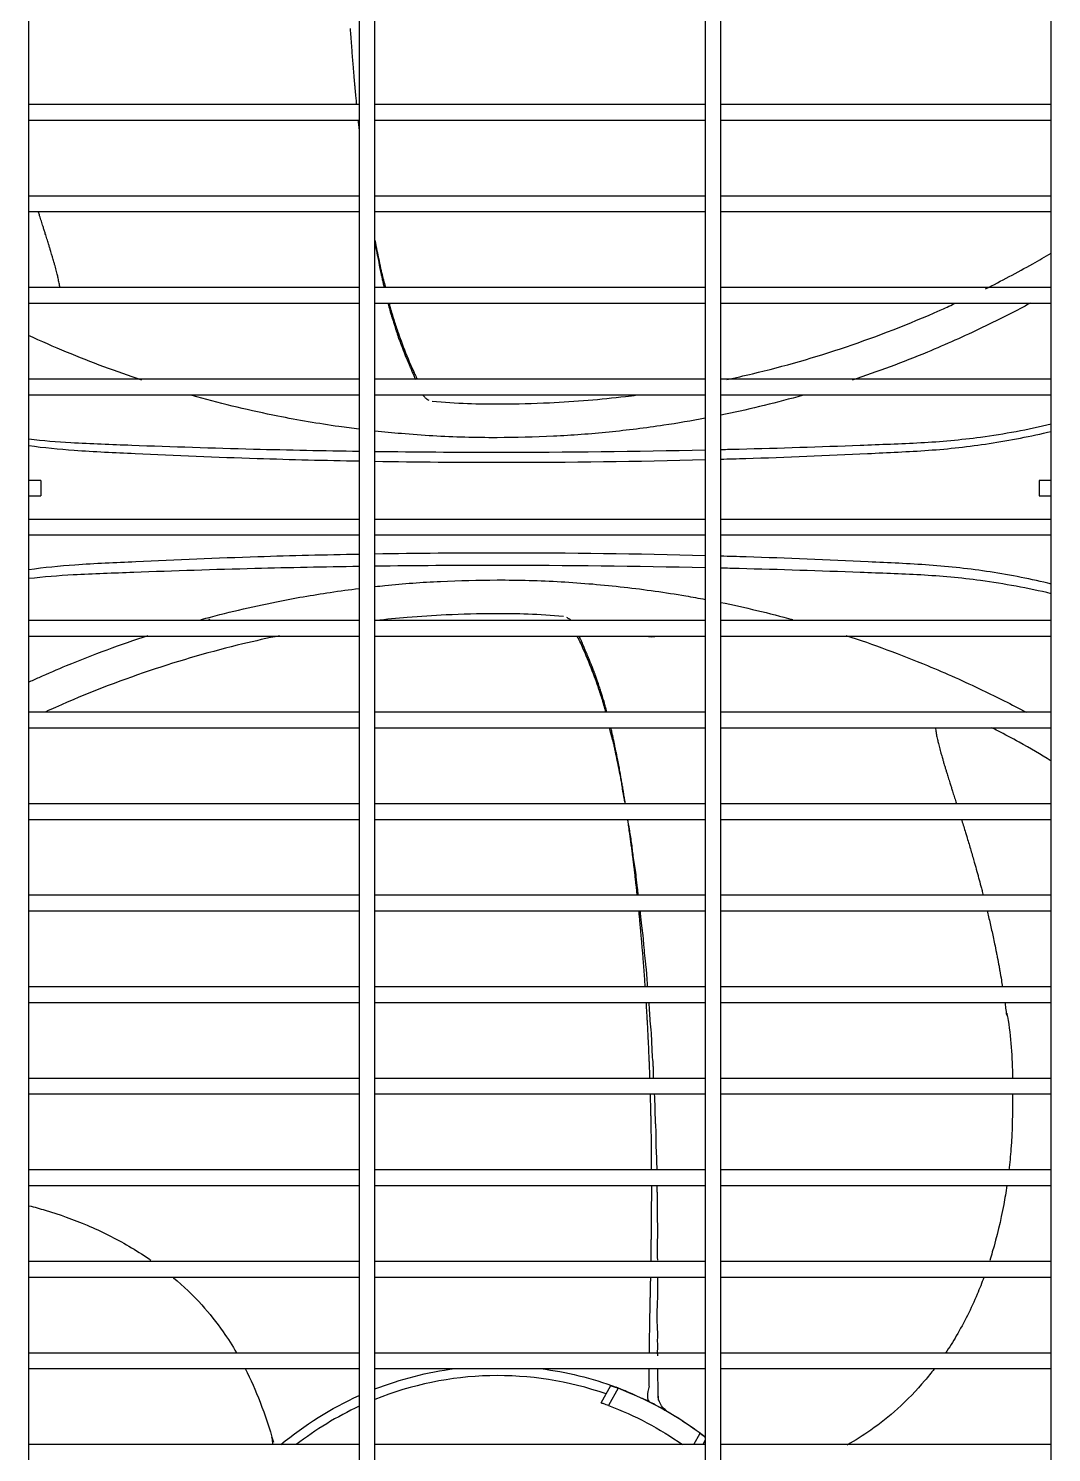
# Model space of a CAD drawing. Extents: x 58467 to 79089, y -33726 to -17391.
# Drawn here: x 78310.6 to 78336.87, y -19177.94 to -19141.39 of the extents above; entities that cross this region are included whole.
import ezdxf

# ---------------------------------------------------------------- set-up
doc = ezdxf.new("R2010")
doc.units = 0
doc.header["$LTSCALE"] = 100

# ---------------------------------------------------------------- blocks, each defined once
blk = doc.blocks.new('ZSGT')
at = {"color": 3}
for p, q in [((40273.512, -24624.08, -3.539), (40273.512, -24505.717, -3.539)), ((40281.991, -24505.717, -3.539), (40281.991, -24624.08, -3.539)), ((40282.391, -24624.08, -3.539), (40282.391, -24505.717, -3.539)), ((40290.87, -24505.717, -3.539), (40290.87, -24624.08, -3.539)), ((40291.27, -24624.08, -3.539), (40291.27, -24505.717, -3.539)), ((40299.748, -24505.717, -3.539), (40299.748, -24624.08, -3.539)), ((40281.992, -24554.482, -3.539), (40273.513, -24554.482, -3.539)), ((40290.869, -24554.482, -3.539), (40282.392, -24554.482, -3.539)), ((40299.748, -24554.482, -3.539), (40291.269, -24554.482, -3.539)), ((40273.513, -24554.882, -3.539), (40281.992, -24554.882, -3.539)), ((40282.392, -24554.882, -3.539), (40290.869, -24554.882, -3.539)), ((40291.269, -24554.882, -3.539), (40299.748, -24554.882, -3.539)), ((40281.992, -24556.832, -3.539), (40273.513, -24556.832, -3.539)), ((40290.869, -24556.832, -3.539), (40282.392, -24556.832, -3.539)), ((40299.748, -24556.832, -3.539), (40291.269, -24556.832, -3.539)), ((40273.513, -24557.232, -3.539), (40281.992, -24557.232, -3.539)), ((40282.392, -24557.232, -3.539), (40290.869, -24557.232, -3.539)), ((40291.269, -24557.232, -3.539), (40299.748, -24557.232, -3.539)), ((40281.992, -24559.182, -3.539), (40273.513, -24559.182, -3.539)), ((40290.869, -24559.182, -3.539), (40282.392, -24559.182, -3.539)), ((40299.748, -24559.182, -3.539), (40291.269, -24559.182, -3.539)), ((40273.513, -24559.582, -3.539), (40281.992, -24559.582, -3.539)), ((40282.392, -24559.582, -3.539), (40290.869, -24559.582, -3.539)), ((40291.269, -24559.582, -3.539), (40299.748, -24559.582, -3.539)), ((40281.992, -24561.531, -3.539), (40273.513, -24561.531, -3.539)), ((40290.869, -24561.531, -3.539), (40282.392, -24561.531, -3.539)), ((40299.748, -24561.531, -3.539), (40291.269, -24561.531, -3.539)), ((40273.513, -24561.931, -3.539), (40281.992, -24561.931, -3.539)), ((40282.392, -24561.931, -3.539), (40290.869, -24561.931, -3.539)), ((40291.269, -24561.931, -3.539), (40299.748, -24561.931, -3.539)), ((40273.812, -24564.131, -3.539), (40273.512, -24564.131, -3.539)), ((40299.748, -24564.131, -3.539), (40299.448, -24564.131, -3.539)), ((40299.448, -24564.131, -3.539), (40299.448, -24564.531, -3.539)), ((40273.512, -24564.531, -3.539), (40273.812, -24564.531, -3.539)), ((40299.448, -24564.531, -3.539), (40299.748, -24564.531, -3.539)), ((40281.991, -24565.131, -3.539), (40273.513, -24565.131, -3.539)), ((40290.87, -24565.131, -3.539), (40282.391, -24565.131, -3.539)), ((40299.748, -24565.131, -3.539), (40291.27, -24565.131, -3.539)), ((40273.513, -24565.531, -3.539), (40281.991, -24565.531, -3.539)), ((40282.391, -24565.531, -3.539), (40290.87, -24565.531, -3.539)), ((40291.27, -24565.531, -3.539), (40299.748, -24565.531, -3.539)), ((40281.992, -24567.73, -3.539), (40273.513, -24567.73, -3.539)), ((40278.133, -24567.681, -3.539), (40278.174, -24567.73, -3.539)), ((40290.869, -24567.73, -3.539), (40282.392, -24567.73, -3.539)), ((40299.748, -24567.73, -3.539), (40291.269, -24567.73, -3.539)), ((40273.513, -24568.13, -3.539), (40281.992, -24568.13, -3.539)), ((40282.392, -24568.13, -3.539), (40290.869, -24568.13, -3.539)), ((40291.269, -24568.13, -3.539), (40299.748, -24568.13, -3.539)), ((40281.992, -24570.08, -3.539), (40273.513, -24570.08, -3.539)), ((40290.869, -24570.08, -3.539), (40282.392, -24570.08, -3.539)), ((40299.748, -24570.08, -3.539), (40291.269, -24570.08, -3.539)), ((40273.513, -24570.48, -3.539), (40281.992, -24570.48, -3.539)), ((40282.392, -24570.48, -3.539), (40290.869, -24570.48, -3.539)), ((40291.269, -24570.48, -3.539), (40299.748, -24570.48, -3.539)), ((40281.992, -24572.43, -3.539), (40273.513, -24572.43, -3.539)), ((40290.869, -24572.43, -3.539), (40282.392, -24572.43, -3.539)), ((40299.748, -24572.43, -3.539), (40291.269, -24572.43, -3.539)), ((40273.513, -24572.83, -3.539), (40281.992, -24572.83, -3.539)), ((40282.392, -24572.83, -3.539), (40290.869, -24572.83, -3.539)), ((40291.269, -24572.83, -3.539), (40299.748, -24572.83, -3.539)), ((40281.992, -24574.779, -3.539), (40273.513, -24574.779, -3.539)), ((40290.869, -24574.779, -3.539), (40282.392, -24574.779, -3.539)), ((40299.748, -24574.779, -3.539), (40291.269, -24574.779, -3.539)), ((40273.513, -24575.179, -3.539), (40281.992, -24575.179, -3.539)), ((40282.392, -24575.179, -3.539), (40290.869, -24575.179, -3.539)), ((40291.269, -24575.179, -3.539), (40299.748, -24575.179, -3.539)), ((40281.992, -24577.129, -3.539), (40273.513, -24577.129, -3.539)), ((40290.869, -24577.129, -3.539), (40282.392, -24577.129, -3.539)), ((40299.748, -24577.129, -3.539), (40291.269, -24577.129, -3.539)), ((40273.513, -24577.529, -3.539), (40281.992, -24577.529, -3.539)), ((40282.392, -24577.529, -3.539), (40290.869, -24577.529, -3.539)), ((40291.269, -24577.529, -3.539), (40299.748, -24577.529, -3.539)), ((40281.992, -24579.479, -3.539), (40273.513, -24579.479, -3.539)), ((40290.869, -24579.479, -3.539), (40282.392, -24579.479, -3.539)), ((40289.549, -24579.474, -3.539), (40290.87, -24579.474, -3.539)), ((40299.748, -24579.479, -3.539), (40291.269, -24579.479, -3.539)), ((40291.27, -24579.474, -3.539), (40298.747, -24579.474, -3.539)), ((40273.513, -24579.878, -3.539), (40281.992, -24579.878, -3.539)), ((40282.392, -24579.878, -3.539), (40290.869, -24579.878, -3.539)), ((40291.269, -24579.878, -3.539), (40299.748, -24579.878, -3.539)), ((40281.992, -24581.828, -3.539), (40273.513, -24581.828, -3.539)), ((40290.869, -24581.828, -3.539), (40282.392, -24581.828, -3.539)), ((40299.748, -24581.828, -3.539), (40291.269, -24581.828, -3.539)), ((40273.513, -24582.228, -3.539), (40281.992, -24582.228, -3.539)), ((40282.392, -24582.228, -3.539), (40290.869, -24582.228, -3.539)), ((40291.269, -24582.228, -3.539), (40299.748, -24582.228, -3.539)), ((40281.992, -24584.178, -3.539), (40273.513, -24584.178, -3.539)), ((40290.869, -24584.178, -3.539), (40282.392, -24584.178, -3.539)), ((40299.748, -24584.178, -3.539), (40291.269, -24584.178, -3.539)), ((40273.513, -24584.578, -3.539), (40281.992, -24584.578, -3.539)), ((40282.392, -24584.578, -3.539), (40290.869, -24584.578, -3.539)), ((40291.269, -24584.578, -3.539), (40299.748, -24584.578, -3.539)), ((40281.992, -24586.527, -3.539), (40273.513, -24586.527, -3.539)), ((40290.869, -24586.527, -3.539), (40282.392, -24586.527, -3.539)), ((40299.748, -24586.527, -3.539), (40291.269, -24586.527, -3.539)), ((40273.513, -24586.927, -3.539), (40281.992, -24586.927, -3.539)), ((40282.392, -24586.927, -3.539), (40290.869, -24586.927, -3.539)), ((40291.269, -24586.927, -3.539), (40299.748, -24586.927, -3.539)), ((40288.201, -24587.808, -3.539), (40288.445, -24587.362, -3.539)), ((40288.635, -24587.432, -3.539), (40288.392, -24587.876, -3.539)), ((40290.579, -24588.878, -3.539), (40290.739, -24588.587, -3.539)), ((40290.87, -24588.765, -3.539), (40290.807, -24588.878, -3.539)), ((40281.992, -24588.878, -3.539), (40273.513, -24588.878, -3.539)), ((40290.869, -24588.878, -3.539), (40282.392, -24588.878, -3.539)), ((40299.748, -24588.878, -3.539), (40291.269, -24588.878, -3.539))]:
    blk.add_line(p, q, dxfattribs=at)
for centre, radius, start, end in [((40289.496, -24567.042, -3.539), 1.795, 351.0565, 352.7284), ((40289.496, -24567.042, -3.539), 1.1, 261.8382, 278.1618), ((40285.548, -24595.556, -3.539), 8.449, 70.7965, 111.9425), ((40285.542, -24595.558, -3.539), 8.694, 53.2955, 69.1626), ((40285.547, -24595.557, -3.539), 8.449, 114.8886, 127.7673)]:
    blk.add_arc(centre, radius, start, end, dxfattribs=at)
at = {"color": 3, "extrusion": (0, 0, -1)}
for centre, radius, start, end in [((-40285.547, -24595.556, 3.539), 8.699, 68.7281, 82.7104), ((-40285.547, -24595.556, 3.539), 8.699, 97.2888, 110.4357), ((-40285.551, -24595.558, 3.539), 8.702, 50.1375, 65.8505), ((-40285.547, -24595.557, 3.539), 8.191, 110.3267, 125.3728), ((-40285.547, -24595.557, 3.539), 8.699, 117.6697, 127.7283)]:
    blk.add_arc(centre, radius, start, end, dxfattribs=at)
at = {"color": 3, "extrusion": (5.39034e-06, 5.03151e-06, 1)}
blk.add_arc((40279.269, -24588.833, -3.447), 0.5, 354.8443, 16.4677, dxfattribs=at)
at = {"color": 3}
for points, knots in [([(40281.757, -24552.532, -3.539), (40281.757, -24552.537, -3.539), (40281.762, -24552.607, -3.539), (40281.77, -24552.726, -3.539), (40281.782, -24552.89, -3.539), (40281.793, -24553.037, -3.539), (40281.804, -24553.181, -3.539), (40281.816, -24553.34, -3.539), (40281.829, -24553.498, -3.539), (40281.842, -24553.655, -3.539), (40281.856, -24553.813, -3.539), (40281.868, -24553.954, -3.539), (40281.883, -24554.111, -3.539), (40281.896, -24554.253, -3.539), (40281.909, -24554.388, -3.539), (40281.916, -24554.46, -3.539), (40281.918, -24554.484, -3.539)], [0, 0, 0, 0, 0.007103, 0.105116, 0.178625, 0.252135, 0.325644, 0.399153, 0.497166, 0.570676, 0.644185, 0.742198, 0.791204, 0.889217, 0.962726, 1, 1, 1, 1]), ([(40281.959, -24554.884, -3.539), (40281.964, -24554.93, -3.539), (40281.972, -24555.006, -3.539), (40281.983, -24555.103, -3.539), (40281.988, -24555.154, -3.539), (40281.991, -24555.175, -3.539)], [0, 0, 0, 0, 0.46864, 0.785024, 1, 1, 1, 1]), ([(40274.306, -24559.189, -3.539), (40274.306, -24559.187, -3.539), (40274.303, -24559.167, -3.539), (40274.297, -24559.13, -3.539), (40274.286, -24559.067, -3.539), (40274.274, -24559.007, -3.539), (40274.258, -24558.93, -3.539), (40274.239, -24558.851, -3.539), (40274.219, -24558.77, -3.539), (40274.2, -24558.698, -3.539), (40274.18, -24558.624, -3.539), (40274.156, -24558.536, -3.539), (40274.129, -24558.445, -3.539), (40274.098, -24558.338, -3.539), (40274.07, -24558.243, -3.539), (40274.04, -24558.146, -3.539), (40274.009, -24558.047, -3.539), (40273.973, -24557.932, -3.539), (40273.936, -24557.814, -3.539), (40273.903, -24557.709, -3.539), (40273.869, -24557.603, -3.539), (40273.83, -24557.481, -3.539), (40273.79, -24557.354, -3.539), (40273.765, -24557.273, -3.539), (40273.753, -24557.237, -3.539), (40273.752, -24557.233, -3.539)], [0, 0, 0, 0, 0.004044, 0.044465, 0.084886, 0.125307, 0.165729, 0.22636, 0.266782, 0.307203, 0.347624, 0.388045, 0.448677, 0.489098, 0.54973, 0.590151, 0.630573, 0.691204, 0.751836, 0.792257, 0.832679, 0.89331, 0.953942, 0.994364, 1, 1, 1, 1]), ([(40282.391, -24557.963, -3.539), (40282.391, -24557.964, -3.539), (40282.409, -24558.062, -3.539), (40282.462, -24558.309, -3.539), (40282.506, -24558.542, -3.539), (40282.583, -24558.893, -3.539), (40282.632, -24559.05, -3.539), (40282.663, -24559.178, -3.539), (40282.664, -24559.181, -3.539)], [0, 0, 0, 0, 0.002202, 0.228493, 0.627967, 0.70862, 0.991569, 1, 1, 1, 1]), ([(40282.391, -24558.012, -3.539), (40282.393, -24558.019, -3.539), (40282.399, -24558.055, -3.539), (40282.416, -24558.147, -3.539), (40282.436, -24558.258, -3.539), (40282.463, -24558.395, -3.539), (40282.484, -24558.504, -3.539), (40282.511, -24558.639, -3.539), (40282.533, -24558.746, -3.539), (40282.559, -24558.867, -3.539), (40282.582, -24558.973, -3.539), (40282.606, -24559.082, -3.539), (40282.622, -24559.151, -3.539), (40282.629, -24559.181, -3.539)], [0, 0, 0, 0, 0.019315, 0.08873, 0.227561, 0.296976, 0.435806, 0.505221, 0.644052, 0.713467, 0.81759, 0.921713, 1, 1, 1, 1]), ([(40298.067, -24559.215, -3.539), (40298.473, -24559.012, -3.539), (40299.037, -24558.713, -3.539), (40299.596, -24558.391, -3.539), (40299.753, -24558.299, -3.539)], [0, 0, 0, 0, 0.719224, 1, 1, 1, 1]), ([(40282.728, -24559.583, -3.539), (40282.733, -24559.602, -3.539), (40282.745, -24559.647, -3.539), (40282.767, -24559.73, -3.539), (40282.795, -24559.83, -3.539), (40282.824, -24559.929, -3.539), (40282.852, -24560.024, -3.539), (40282.883, -24560.123, -3.539), (40282.913, -24560.218, -3.539), (40282.941, -24560.302, -3.539), (40282.969, -24560.384, -3.539), (40283.001, -24560.477, -3.539), (40283.034, -24560.569, -3.539), (40283.064, -24560.648, -3.539), (40283.093, -24560.726, -3.539), (40283.123, -24560.802, -3.539), (40283.157, -24560.889, -3.539), (40283.187, -24560.963, -3.539), (40283.217, -24561.035, -3.539), (40283.242, -24561.096, -3.539), (40283.268, -24561.157, -3.539), (40283.297, -24561.224, -3.539), (40283.325, -24561.291, -3.539), (40283.353, -24561.356, -3.539), (40283.376, -24561.408, -3.539), (40283.4, -24561.463, -3.539), (40283.417, -24561.502, -3.539), (40283.429, -24561.529, -3.539), (40283.433, -24561.539, -3.539)], [0, 0, 0, 0, 0.025302, 0.058842, 0.109154, 0.159465, 0.193006, 0.243317, 0.293628, 0.327169, 0.36071, 0.411021, 0.461332, 0.494873, 0.528414, 0.578725, 0.612266, 0.662577, 0.696118, 0.729658, 0.763199, 0.79674, 0.847051, 0.880592, 0.914133, 0.947674, 0.981214, 1, 1, 1, 1]), ([(40282.756, -24559.583, -3.539), (40282.765, -24559.62, -3.539), (40282.791, -24559.718, -3.539), (40282.828, -24559.843, -3.539), (40282.856, -24559.938, -3.539), (40282.883, -24560.029, -3.539), (40282.924, -24560.151, -3.539), (40282.984, -24560.332, -3.539), (40283.105, -24560.672, -3.539), (40283.257, -24561.047, -3.539), (40283.4, -24561.375, -3.539), (40283.459, -24561.494, -3.539), (40283.478, -24561.535, -3.539)], [0, 0, 0, 0, 0.053839, 0.149249, 0.203333, 0.226493, 0.301247, 0.373104, 0.496736, 0.801431, 0.930492, 1, 1, 1, 1]), ([(40299.214, -24559.585, -3.539), (40299.039, -24559.679, -3.539), (40298.632, -24559.893, -3.539), (40297.989, -24560.211, -3.539), (40297.285, -24560.537, -3.539), (40296.182, -24561.011, -3.539), (40295.299, -24561.34, -3.539), (40294.648, -24561.557, -3.539)], [0, 0, 0, 0, 0.11975, 0.276771, 0.432533, 0.587035, 1, 1, 1, 1]), ([(40291.431, -24561.543, -3.539), (40291.65, -24561.496, -3.539), (40292.67, -24561.264, -3.539), (40294.493, -24560.742, -3.539), (40296.223, -24560.072, -3.539), (40297.145, -24559.655, -3.539), (40297.267, -24559.599, -3.539)], [0, 0, 0, 0, 0.112914, 0.525694, 0.936978, 1, 1, 1, 1]), ([(40276.408, -24561.558, -3.539), (40275.756, -24561.341, -3.539), (40274.778, -24560.976, -3.539), (40273.823, -24560.559, -3.539), (40273.499, -24560.411, -3.539)], [0, 0, 0, 0, 0.658433, 1, 1, 1, 1]), ([(40281.988, -24562.818, -3.539), (40281.815, -24562.797, -3.539), (40281.378, -24562.739, -3.539), (40280.681, -24562.63, -3.539), (40279.459, -24562.404, -3.539), (40278.465, -24562.168, -3.539), (40277.736, -24561.965, -3.539), (40277.693, -24561.953, -3.539)], [0, 0, 0, 0, 0.119341, 0.301439, 0.482327, 0.969974, 1, 1, 1, 1]), ([(40283.622, -24561.935, -3.539), (40283.628, -24561.946, -3.539), (40283.652, -24561.983, -3.539), (40283.699, -24562.025, -3.539), (40283.75, -24562.058, -3.539), (40283.777, -24562.072, -3.539)], [0, 0, 0, 0, 0.14858, 0.57746, 1, 1, 1, 1]), ([(40283.863, -24562.094, -3.539), (40284.167, -24562.124, -3.539), (40284.759, -24562.167, -3.539), (40285.76, -24562.172, -3.539), (40286.794, -24562.148, -3.539), (40287.858, -24562.078, -3.539), (40288.608, -24562.003, -3.539), (40289.026, -24561.951, -3.539), (40289.125, -24561.939, -3.539)], [0, 0, 0, 0, 0.167977, 0.330025, 0.566807, 0.758181, 0.942521, 1, 1, 1, 1]), ([(40293.358, -24561.953, -3.539), (40293.322, -24561.963, -3.539), (40292.632, -24562.156, -3.539), (40291.935, -24562.324, -3.539), (40291.271, -24562.459, -3.539)], [0, 0, 0, 0, 0.052887, 1, 1, 1, 1]), ([(40285.527, -24563.036, -3.539), (40285.252, -24563.034, -3.539), (40284.704, -24563.029, -3.539), (40283.885, -24562.993, -3.539), (40283.114, -24562.938, -3.539), (40282.616, -24562.89, -3.539), (40282.39, -24562.865, -3.539)], [0, 0, 0, 0, 0.262384, 0.523093, 0.782124, 1, 1, 1, 1]), ([(40290.873, -24562.537, -3.539), (40290.519, -24562.603, -3.539), (40289.699, -24562.742, -3.539), (40288.399, -24562.903, -3.539), (40286.97, -24563.015, -3.539), (40286.01, -24563.029, -3.539), (40285.527, -24563.036, -3.539)], [0, 0, 0, 0, 0.200697, 0.464092, 0.73053, 1, 1, 1, 1]), ([(40291.27, -24563.586, -3.539), (40291.484, -24563.58, -3.539), (40291.697, -24563.574, -3.539), (40292.955, -24563.534, -3.539), (40293.998, -24563.492, -3.539), (40295.562, -24563.416, -3.539), (40296.083, -24563.394, -3.539), (40297.124, -24563.321, -3.539), (40297.643, -24563.263, -3.539), (40298.697, -24563.103, -3.539), (40299.23, -24562.998, -3.539), (40299.756, -24562.872, -3.539)], [0, 0, 0, 0, 0.075143, 0.075143, 0.442368, 0.442368, 0.625981, 0.625981, 0.809594, 0.809594, 1, 1, 1, 1]), ([(40291.271, -24563.338, -3.539), (40291.428, -24563.334, -3.539), (40291.586, -24563.33, -3.539), (40292.78, -24563.3, -3.539), (40293.816, -24563.267, -3.539), (40295.368, -24563.207, -3.539), (40295.887, -24563.19, -3.539), (40296.919, -24563.135, -3.539), (40297.432, -24563.087, -3.539), (40298.55, -24562.936, -3.539), (40299.154, -24562.824, -3.539), (40299.753, -24562.683, -3.539)], [0, 0, 0, 0, 0.055363, 0.055363, 0.419, 0.419, 0.600818, 0.600818, 0.782636, 0.782636, 1, 1, 1, 1]), ([(40273.51, -24563.238, -3.539), (40273.894, -24563.289, -3.539), (40274.282, -24563.329, -3.539), (40275.191, -24563.393, -3.539), (40275.713, -24563.415, -3.539), (40277.28, -24563.491, -3.539), (40278.326, -24563.533, -3.539), (40280.244, -24563.594, -3.539), (40281.117, -24563.616, -3.539), (40281.99, -24563.632, -3.539)], [0, 0, 0, 0, 0.136943, 0.136943, 0.321752, 0.321752, 0.691369, 0.691369, 1, 1, 1, 1]), ([(40273.512, -24563.068, -3.539), (40273.869, -24563.109, -3.539), (40274.228, -24563.139, -3.539), (40275.107, -24563.189, -3.539), (40275.628, -24563.205, -3.539), (40277.19, -24563.265, -3.539), (40278.232, -24563.298, -3.539), (40280.179, -24563.349, -3.539), (40281.085, -24563.367, -3.539), (40281.99, -24563.38, -3.539)], [0, 0, 0, 0, 0.126998, 0.126998, 0.311253, 0.311253, 0.679764, 0.679764, 1, 1, 1, 1]), ([(40273.812, -24564.131, -3.539), (40273.812, -24564.132, -3.539), (40273.812, -24564.133, -3.539), (40273.812, -24564.142, -3.539), (40273.812, -24564.151, -3.539), (40273.812, -24564.175, -3.539), (40273.812, -24564.191, -3.539), (40273.812, -24564.226, -3.539), (40273.812, -24564.246, -3.539), (40273.812, -24564.288, -3.539), (40273.812, -24564.311, -3.539), (40273.812, -24564.356, -3.539), (40273.812, -24564.379, -3.539), (40273.812, -24564.421, -3.539), (40273.812, -24564.441, -3.539), (40273.812, -24564.475, -3.539), (40273.812, -24564.49, -3.539), (40273.812, -24564.514, -3.539), (40273.812, -24564.522, -3.539), (40273.812, -24564.53, -3.539), (40273.812, -24564.531, -3.539), (40273.812, -24564.531, -3.539)], [0, 0, 0, 0, 0.072796, 0.072796, 0.180355, 0.180355, 0.287914, 0.287914, 0.395473, 0.395473, 0.503031, 0.503031, 0.61059, 0.61059, 0.718149, 0.718149, 0.825708, 0.825708, 0.933267, 0.933267, 1, 1, 1, 1]), ([(40281.991, -24566.029, -3.539), (40281.121, -24566.045, -3.539), (40280.252, -24566.067, -3.539), (40278.339, -24566.128, -3.539), (40277.296, -24566.17, -3.539), (40275.732, -24566.246, -3.539), (40275.21, -24566.267, -3.539), (40274.295, -24566.332, -3.539), (40273.901, -24566.372, -3.539), (40273.509, -24566.424, -3.539)], [0, 0, 0, 0, 0.307076, 0.307076, 0.675824, 0.675824, 0.860198, 0.860198, 1, 1, 1, 1]), ([(40299.763, -24566.791, -3.539), (40299.244, -24566.666, -3.539), (40298.718, -24566.563, -3.539), (40297.67, -24566.402, -3.539), (40297.147, -24566.343, -3.539), (40296.103, -24566.268, -3.539), (40295.581, -24566.247, -3.539), (40294.013, -24566.17, -3.539), (40292.968, -24566.129, -3.539), (40291.705, -24566.088, -3.539), (40291.488, -24566.082, -3.539), (40291.27, -24566.076, -3.539)], [0, 0, 0, 0, 0.189158, 0.189158, 0.372762, 0.372762, 0.556366, 0.556366, 0.923574, 0.923574, 1, 1, 1, 1]), ([(40281.99, -24566.341, -3.539), (40281.096, -24566.354, -3.539), (40280.203, -24566.372, -3.539), (40278.273, -24566.422, -3.539), (40277.237, -24566.454, -3.539), (40275.684, -24566.514, -3.539), (40275.166, -24566.531, -3.539), (40274.268, -24566.579, -3.539), (40273.888, -24566.61, -3.539), (40273.51, -24566.653, -3.539)], [0, 0, 0, 0, 0.315659, 0.315659, 0.681641, 0.681641, 0.864632, 0.864632, 1, 1, 1, 1]), ([(40299.754, -24567.038, -3.539), (40299.155, -24566.897, -3.539), (40298.551, -24566.785, -3.539), (40297.432, -24566.634, -3.539), (40296.919, -24566.586, -3.539), (40295.887, -24566.531, -3.539), (40295.369, -24566.514, -3.539), (40293.816, -24566.454, -3.539), (40292.78, -24566.422, -3.539), (40291.586, -24566.391, -3.539), (40291.428, -24566.387, -3.539), (40291.27, -24566.383, -3.539)], [0, 0, 0, 0, 0.21737, 0.21737, 0.399155, 0.399155, 0.58094, 0.58094, 0.94451, 0.94451, 1, 1, 1, 1]), ([(40282.39, -24566.857, -3.539), (40282.476, -24566.847, -3.539), (40283.038, -24566.788, -3.539), (40284.083, -24566.706, -3.539), (40285.044, -24566.692, -3.539), (40285.527, -24566.685, -3.539)], [0, 0, 0, 0, 0.083377, 0.539095, 1, 1, 1, 1]), ([(40285.527, -24566.685, -3.539), (40285.802, -24566.688, -3.539), (40286.35, -24566.692, -3.539), (40287.169, -24566.728, -3.539), (40287.981, -24566.786, -3.539), (40288.786, -24566.866, -3.539), (40289.583, -24566.968, -3.539), (40290.278, -24567.076, -3.539), (40290.706, -24567.153, -3.539), (40290.872, -24567.184, -3.539)], [0, 0, 0, 0, 0.153416, 0.305853, 0.457308, 0.607781, 0.75727, 0.905773, 1, 1, 1, 1]), ([(40277.93, -24567.703, -3.539), (40278.57, -24567.528, -3.539), (40279.67, -24567.268, -3.539), (40281.03, -24567.031, -3.539), (40281.74, -24566.934, -3.539), (40281.988, -24566.903, -3.539)], [0, 0, 0, 0, 0.48072, 0.818915, 1, 1, 1, 1]), ([(40287.23, -24567.627, -3.539), (40286.927, -24567.597, -3.539), (40286.335, -24567.554, -3.539), (40285.333, -24567.549, -3.539), (40284.3, -24567.573, -3.539), (40283.286, -24567.639, -3.539), (40282.686, -24567.698, -3.539), (40282.418, -24567.728, -3.539)], [0, 0, 0, 0, 0.183902, 0.361313, 0.620544, 0.830062, 1, 1, 1, 1]), ([(40287.428, -24567.727, -3.539), (40287.417, -24567.716, -3.539), (40287.384, -24567.689, -3.539), (40287.344, -24567.663, -3.539), (40287.316, -24567.649, -3.539)], [0, 0, 0, 0, 0.363149, 1, 1, 1, 1]), ([(40273.499, -24569.31, -3.539), (40273.59, -24569.268, -3.539), (40273.915, -24569.122, -3.539), (40274.925, -24568.687, -3.539), (40275.865, -24568.34, -3.539), (40276.573, -24568.109, -3.539)], [0, 0, 0, 0, 0.090907, 0.323924, 1, 1, 1, 1]), ([(40279.946, -24568.118, -3.539), (40279.632, -24568.182, -3.539), (40278.519, -24568.429, -3.539), (40276.601, -24568.979, -3.539), (40274.91, -24569.634, -3.539), (40274.028, -24570.03, -3.539), (40273.945, -24570.068, -3.539)], [0, 0, 0, 0, 0.157183, 0.558604, 0.95857, 1, 1, 1, 1]), ([(40288.323, -24570.079, -3.539), (40288.318, -24570.063, -3.539), (40288.297, -24569.985, -3.539), (40288.266, -24569.878, -3.539), (40288.238, -24569.783, -3.539), (40288.21, -24569.693, -3.539), (40288.169, -24569.57, -3.539), (40288.11, -24569.389, -3.539), (40287.989, -24569.049, -3.539), (40287.836, -24568.674, -3.539), (40287.684, -24568.324, -3.539), (40287.615, -24568.186, -3.539), (40287.587, -24568.129, -3.539)], [0, 0, 0, 0, 0.024177, 0.119177, 0.173029, 0.19609, 0.270523, 0.342071, 0.465172, 0.768559, 0.897066, 1, 1, 1, 1]), ([(40288.349, -24570.077, -3.539), (40288.343, -24570.053, -3.539), (40288.326, -24569.99, -3.539), (40288.298, -24569.891, -3.539), (40288.27, -24569.792, -3.539), (40288.241, -24569.697, -3.539), (40288.211, -24569.599, -3.539), (40288.18, -24569.503, -3.539), (40288.153, -24569.419, -3.539), (40288.125, -24569.337, -3.539), (40288.092, -24569.244, -3.539), (40288.059, -24569.152, -3.539), (40288.03, -24569.073, -3.539), (40288, -24568.995, -3.539), (40287.971, -24568.919, -3.539), (40287.936, -24568.832, -3.539), (40287.906, -24568.758, -3.539), (40287.877, -24568.686, -3.539), (40287.851, -24568.625, -3.539), (40287.826, -24568.564, -3.539), (40287.797, -24568.497, -3.539), (40287.768, -24568.43, -3.539), (40287.74, -24568.365, -3.539), (40287.718, -24568.313, -3.539), (40287.694, -24568.258, -3.539), (40287.674, -24568.212, -3.539), (40287.652, -24568.162, -3.539), (40287.641, -24568.137, -3.539), (40287.636, -24568.126, -3.539)], [0, 0, 0, 0, 0.03153, 0.081147, 0.130764, 0.163842, 0.21346, 0.263077, 0.296155, 0.329233, 0.37885, 0.428467, 0.461545, 0.494623, 0.54424, 0.577319, 0.626936, 0.660014, 0.693092, 0.72617, 0.759248, 0.808865, 0.841943, 0.875021, 0.908099, 0.941178, 0.974256, 1, 1, 1, 1]), ([(40294.478, -24568.108, -3.539), (40295.187, -24568.339, -3.539), (40296.371, -24568.777, -3.539), (40297.904, -24569.461, -3.539), (40298.738, -24569.882, -3.539), (40299.108, -24570.079, -3.539)], [0, 0, 0, 0, 0.443757, 0.750386, 1, 1, 1, 1]), ([(40288.819, -24572.429, -3.539), (40288.812, -24572.392, -3.539), (40288.784, -24572.267, -3.539), (40288.757, -24572.095, -3.539), (40288.728, -24571.9, -3.539), (40288.693, -24571.701, -3.539), (40288.631, -24571.412, -3.539), (40288.587, -24571.179, -3.539), (40288.511, -24570.828, -3.539), (40288.456, -24570.652, -3.539), (40288.421, -24570.504, -3.539), (40288.416, -24570.481, -3.539)], [0, 0, 0, 0, 0.053106, 0.183061, 0.25229, 0.323469, 0.470338, 0.72961, 0.781957, 0.965599, 1, 1, 1, 1]), ([(40288.822, -24572.428, -3.539), (40288.817, -24572.396, -3.539), (40288.805, -24572.32, -3.539), (40288.786, -24572.201, -3.539), (40288.765, -24572.072, -3.539), (40288.743, -24571.942, -3.539), (40288.721, -24571.813, -3.539), (40288.7, -24571.7, -3.539), (40288.678, -24571.574, -3.539), (40288.657, -24571.463, -3.539), (40288.631, -24571.326, -3.539), (40288.61, -24571.217, -3.539), (40288.583, -24571.082, -3.539), (40288.56, -24570.975, -3.539), (40288.535, -24570.854, -3.539), (40288.512, -24570.748, -3.539), (40288.485, -24570.629, -3.539), (40288.465, -24570.54, -3.539), (40288.453, -24570.49, -3.539), (40288.451, -24570.48, -3.539)], [0, 0, 0, 0, 0.048356, 0.112135, 0.175914, 0.239693, 0.303472, 0.367251, 0.409771, 0.49481, 0.537329, 0.622368, 0.664887, 0.749926, 0.792445, 0.856225, 0.920004, 0.983783, 1, 1, 1, 1]), ([(40296.78, -24570.474, -3.539), (40296.78, -24570.476, -3.539), (40296.783, -24570.496, -3.539), (40296.788, -24570.539, -3.539), (40296.796, -24570.591, -3.539), (40296.807, -24570.654, -3.539), (40296.819, -24570.714, -3.539), (40296.836, -24570.791, -3.539), (40296.854, -24570.87, -3.539), (40296.875, -24570.951, -3.539), (40296.894, -24571.023, -3.539), (40296.913, -24571.097, -3.539), (40296.938, -24571.185, -3.539), (40296.964, -24571.276, -3.539), (40296.996, -24571.383, -3.539), (40297.024, -24571.478, -3.539), (40297.054, -24571.575, -3.539), (40297.084, -24571.674, -3.539), (40297.12, -24571.789, -3.539), (40297.157, -24571.907, -3.539), (40297.191, -24572.012, -3.539), (40297.224, -24572.118, -3.539), (40297.263, -24572.24, -3.539), (40297.298, -24572.351, -3.539), (40297.318, -24572.413, -3.539), (40297.323, -24572.429, -3.539)], [0, 0, 0, 0, 0.005985, 0.045742, 0.085498, 0.125255, 0.165012, 0.204768, 0.264403, 0.30416, 0.343916, 0.383673, 0.423429, 0.483064, 0.522821, 0.582456, 0.622212, 0.661969, 0.721603, 0.781238, 0.820995, 0.860751, 0.920386, 0.980021, 1, 1, 1, 1]), ([(40299.753, -24571.336, -3.539), (40299.486, -24571.164, -3.539), (40299.034, -24570.898, -3.539), (40298.517, -24570.627, -3.539), (40298.279, -24570.505, -3.539), (40298.227, -24570.479, -3.539)], [0, 0, 0, 0, 0.545072, 0.900711, 1, 1, 1, 1]), ([(40289.128, -24574.778, -3.539), (40289.125, -24574.752, -3.539), (40289.119, -24574.695, -3.539), (40289.107, -24574.578, -3.539), (40289.091, -24574.441, -3.539), (40289.074, -24574.289, -3.539), (40289.056, -24574.138, -3.539), (40289.04, -24574.002, -3.539), (40289.021, -24573.85, -3.539), (40289.004, -24573.713, -3.539), (40288.984, -24573.561, -3.539), (40288.966, -24573.424, -3.539), (40288.948, -24573.289, -3.539), (40288.928, -24573.141, -3.539), (40288.909, -24573.01, -3.539), (40288.894, -24572.902, -3.539), (40288.887, -24572.852, -3.539), (40288.884, -24572.832, -3.539)], [0, 0, 0, 0, 0.039359, 0.085754, 0.178543, 0.248135, 0.317727, 0.410516, 0.456911, 0.5497, 0.619292, 0.688884, 0.758476, 0.828068, 0.920857, 0.967252, 1, 1, 1, 1]), ([(40289.158, -24574.775, -3.539), (40289.149, -24574.71, -3.539), (40289.129, -24574.566, -3.539), (40289.111, -24574.381, -3.539), (40289.076, -24574.086, -3.539), (40289.031, -24573.862, -3.539), (40289.004, -24573.599, -3.539), (40288.972, -24573.349, -3.539), (40288.928, -24573.098, -3.539), (40288.899, -24572.92, -3.539), (40288.887, -24572.832, -3.539)], [0, 0, 0, 0, 0.113321, 0.262749, 0.319434, 0.510079, 0.587964, 0.672012, 0.853439, 1, 1, 1, 1]), ([(40297.449, -24572.83, -3.539), (40297.453, -24572.841, -3.539), (40297.472, -24572.902, -3.539), (40297.507, -24573.014, -3.539), (40297.549, -24573.151, -3.539), (40297.591, -24573.288, -3.539), (40297.632, -24573.427, -3.539), (40297.679, -24573.583, -3.539), (40297.725, -24573.74, -3.539), (40297.765, -24573.881, -3.539), (40297.811, -24574.04, -3.539), (40297.851, -24574.183, -3.539), (40297.9, -24574.363, -3.539), (40297.939, -24574.508, -3.539), (40297.979, -24574.659, -3.539), (40297.999, -24574.737, -3.539), (40298.01, -24574.779, -3.539)], [0, 0, 0, 0, 0.018571, 0.09977, 0.180968, 0.235101, 0.3163, 0.397499, 0.478698, 0.559896, 0.614029, 0.722294, 0.776427, 0.884692, 0.938824, 1, 1, 1, 1]), ([(40289.333, -24577.129, -3.539), (40289.329, -24577.079, -3.539), (40289.323, -24576.98, -3.539), (40289.312, -24576.831, -3.539), (40289.301, -24576.684, -3.539), (40289.29, -24576.54, -3.539), (40289.278, -24576.381, -3.539), (40289.265, -24576.223, -3.539), (40289.251, -24576.066, -3.539), (40289.238, -24575.908, -3.539), (40289.225, -24575.767, -3.539), (40289.211, -24575.61, -3.539), (40289.198, -24575.468, -3.539), (40289.183, -24575.314, -3.539), (40289.174, -24575.222, -3.539), (40289.17, -24575.179, -3.539)], [0, 0, 0, 0, 0.075163, 0.148659, 0.222156, 0.295652, 0.369148, 0.467143, 0.54064, 0.614136, 0.712131, 0.761129, 0.859124, 0.93262, 1, 1, 1, 1]), ([(40289.395, -24577.13, -3.539), (40289.391, -24577.077, -3.539), (40289.384, -24576.968, -3.539), (40289.373, -24576.796, -3.539), (40289.351, -24576.566, -3.539), (40289.321, -24576.327, -3.539), (40289.302, -24576.114, -3.539), (40289.29, -24575.934, -3.539), (40289.274, -24575.763, -3.539), (40289.239, -24575.546, -3.539), (40289.222, -24575.329, -3.539), (40289.21, -24575.201, -3.539), (40289.208, -24575.178, -3.539)], [0, 0, 0, 0, 0.073989, 0.153729, 0.239276, 0.420725, 0.584233, 0.647352, 0.701423, 0.819298, 0.967653, 1, 1, 1, 1]), ([(40298.109, -24575.176, -3.539), (40298.121, -24575.227, -3.539), (40298.148, -24575.336, -3.539), (40298.186, -24575.503, -3.539), (40298.226, -24575.676, -3.539), (40298.263, -24575.849, -3.539), (40298.304, -24576.041, -3.539), (40298.339, -24576.215, -3.539), (40298.377, -24576.408, -3.539), (40298.407, -24576.563, -3.539), (40298.442, -24576.758, -3.539), (40298.472, -24576.933, -3.539), (40298.494, -24577.07, -3.539), (40298.504, -24577.129, -3.539)], [0, 0, 0, 0, 0.079541, 0.168728, 0.257914, 0.3471, 0.436286, 0.555201, 0.614659, 0.733574, 0.793032, 0.911947, 1, 1, 1, 1]), ([(40289.453, -24579.481, -3.539), (40289.451, -24579.432, -3.539), (40289.447, -24579.317, -3.539), (40289.442, -24579.17, -3.539), (40289.435, -24579.006, -3.539), (40289.429, -24578.858, -3.539), (40289.422, -24578.692, -3.539), (40289.415, -24578.541, -3.539), (40289.407, -24578.391, -3.539), (40289.399, -24578.225, -3.539), (40289.391, -24578.079, -3.539), (40289.382, -24577.917, -3.539), (40289.374, -24577.772, -3.539), (40289.365, -24577.632, -3.539), (40289.361, -24577.556, -3.539), (40289.359, -24577.529, -3.539)], [0, 0, 0, 0, 0.075374, 0.176188, 0.226595, 0.327409, 0.403019, 0.47863, 0.55424, 0.629851, 0.730665, 0.781072, 0.881886, 0.957497, 1, 1, 1, 1]), ([(40289.548, -24579.476, -3.539), (40289.547, -24579.449, -3.539), (40289.545, -24579.386, -3.539), (40289.543, -24579.285, -3.539), (40289.54, -24579.127, -3.539), (40289.518, -24578.921, -3.539), (40289.508, -24578.698, -3.539), (40289.5, -24578.484, -3.539), (40289.485, -24578.252, -3.539), (40289.46, -24578.007, -3.539), (40289.445, -24577.794, -3.539), (40289.438, -24577.629, -3.539), (40289.434, -24577.557, -3.539), (40289.433, -24577.53, -3.539)], [0, 0, 0, 0, 0.047503, 0.110853, 0.162385, 0.26559, 0.398055, 0.474574, 0.557765, 0.734792, 0.898208, 0.962554, 1, 1, 1, 1]), ([(40298.563, -24577.526, -3.539), (40298.57, -24577.575, -3.539), (40298.585, -24577.686, -3.539), (40298.6, -24577.796, -3.539), (40298.607, -24577.856, -3.539)], [0, 0, 0, 0, 0.449176, 1, 1, 1, 1]), ([(40298.614, -24577.804, -3.539), (40298.619, -24577.834, -3.539), (40298.725, -24578.381, -3.539), (40298.752, -24578.941, -3.539), (40298.76, -24579.473, -3.539)], [0, 0, 0, 0, 0.054083, 1, 1, 1, 1]), ([(40289.497, -24581.828, -3.539), (40289.497, -24581.792, -3.539), (40289.497, -24581.722, -3.539), (40289.496, -24581.586, -3.539), (40289.495, -24581.453, -3.539), (40289.493, -24581.289, -3.539), (40289.492, -24581.157, -3.539), (40289.49, -24580.993, -3.539), (40289.488, -24580.862, -3.539), (40289.485, -24580.697, -3.539), (40289.482, -24580.565, -3.539), (40289.479, -24580.398, -3.539), (40289.476, -24580.263, -3.539), (40289.471, -24580.093, -3.539), (40289.468, -24579.974, -3.539), (40289.466, -24579.889, -3.539), (40289.465, -24579.871, -3.539)], [0, 0, 0, 0, 0.054128, 0.105118, 0.207098, 0.258088, 0.360068, 0.411058, 0.513038, 0.564028, 0.666008, 0.716998, 0.818978, 0.869968, 0.971948, 1, 1, 1, 1]), ([(40289.635, -24581.827, -3.539), (40289.635, -24581.804, -3.539), (40289.634, -24581.651, -3.539), (40289.621, -24581.399, -3.539), (40289.612, -24581.17, -3.539), (40289.612, -24580.989, -3.539), (40289.613, -24580.866, -3.539), (40289.607, -24580.746, -3.539), (40289.593, -24580.578, -3.539), (40289.588, -24580.385, -3.539), (40289.586, -24580.164, -3.539), (40289.58, -24580.005, -3.539), (40289.574, -24579.911, -3.539), (40289.572, -24579.872, -3.539)], [0, 0, 0, 0, 0.032499, 0.217887, 0.394885, 0.465501, 0.52211, 0.573462, 0.630237, 0.769056, 0.849466, 0.935544, 1, 1, 1, 1]), ([(40298.763, -24579.879, -3.539), (40298.765, -24580.35, -3.539), (40298.752, -24581, -3.539), (40298.69, -24581.65, -3.539), (40298.669, -24581.83, -3.539)], [0, 0, 0, 0, 0.723565, 1, 1, 1, 1]), ([(40289.48, -24584.177, -3.539), (40289.481, -24584.16, -3.539), (40289.482, -24584.096, -3.539), (40289.483, -24583.999, -3.539), (40289.485, -24583.856, -3.539), (40289.487, -24583.727, -3.539), (40289.489, -24583.579, -3.539), (40289.491, -24583.446, -3.539), (40289.492, -24583.314, -3.539), (40289.494, -24583.166, -3.539), (40289.495, -24583.036, -3.539), (40289.496, -24582.89, -3.539), (40289.497, -24582.761, -3.539), (40289.497, -24582.615, -3.539), (40289.498, -24582.469, -3.539), (40289.498, -24582.34, -3.539), (40289.498, -24582.26, -3.539), (40289.498, -24582.229, -3.539)], [0, 0, 0, 0, 0.027433, 0.102463, 0.152482, 0.252522, 0.302541, 0.377571, 0.4526, 0.50262, 0.602659, 0.652679, 0.727708, 0.802738, 0.877767, 0.952797, 1, 1, 1, 1]), ([(40289.654, -24584.143, -3.539), (40289.65, -24584.042, -3.539), (40289.638, -24583.882, -3.539), (40289.651, -24583.618, -3.539), (40289.658, -24583.291, -3.539), (40289.643, -24582.973, -3.539), (40289.646, -24582.732, -3.539), (40289.648, -24582.569, -3.539), (40289.648, -24582.486, -3.539), (40289.641, -24582.373, -3.539), (40289.636, -24582.282, -3.539), (40289.635, -24582.229, -3.539)], [0, 0, 0, 0, 0.153476, 0.264532, 0.383214, 0.619071, 0.799507, 0.831601, 0.860485, 0.918311, 1, 1, 1, 1]), ([(40298.616, -24582.23, -3.539), (40298.592, -24582.393, -3.539), (40298.496, -24582.966, -3.539), (40298.344, -24583.606, -3.539), (40298.199, -24584.077, -3.539), (40298.176, -24584.149, -3.539)], [0, 0, 0, 0, 0.251534, 0.886152, 1, 1, 1, 1]), ([(40273.516, -24582.747, -3.539), (40273.653, -24582.782, -3.539), (40274.157, -24582.922, -3.539), (40275.028, -24583.231, -3.539), (40275.915, -24583.672, -3.539), (40276.442, -24584.006, -3.539), (40276.625, -24584.133, -3.539), (40276.64, -24584.144, -3.539)], [0, 0, 0, 0, 0.124316, 0.45964, 0.807719, 0.983963, 1, 1, 1, 1]), ([(40277.205, -24584.577, -3.539), (40277.212, -24584.582, -3.539), (40277.473, -24584.803, -3.539), (40277.932, -24585.246, -3.539), (40278.458, -24585.906, -3.539), (40278.733, -24586.335, -3.539), (40278.841, -24586.519, -3.539)], [0, 0, 0, 0, 0.009856, 0.405385, 0.751633, 1, 1, 1, 1]), ([(40289.439, -24586.528, -3.539), (40289.439, -24586.503, -3.539), (40289.439, -24586.45, -3.539), (40289.44, -24586.362, -3.539), (40289.442, -24586.263, -3.539), (40289.444, -24586.162, -3.539), (40289.445, -24586.046, -3.539), (40289.447, -24585.944, -3.539), (40289.449, -24585.828, -3.539), (40289.451, -24585.71, -3.539), (40289.453, -24585.59, -3.539), (40289.455, -24585.485, -3.539), (40289.458, -24585.378, -3.539), (40289.46, -24585.255, -3.539), (40289.462, -24585.127, -3.539), (40289.465, -24585.002, -3.539), (40289.468, -24584.876, -3.539), (40289.47, -24584.751, -3.539), (40289.472, -24584.652, -3.539), (40289.473, -24584.599, -3.539), (40289.473, -24584.578, -3.539)], [0, 0, 0, 0, 0.040122, 0.086532, 0.132942, 0.202558, 0.248968, 0.318584, 0.364994, 0.43461, 0.504225, 0.550636, 0.597046, 0.666662, 0.736277, 0.782688, 0.852303, 0.921919, 0.968329, 1, 1, 1, 1]), ([(40289.652, -24586.595, -3.539), (40289.651, -24586.577, -3.539), (40289.651, -24586.536, -3.539), (40289.651, -24586.435, -3.539), (40289.652, -24586.312, -3.539), (40289.65, -24586.181, -3.539), (40289.653, -24586.073, -3.539), (40289.652, -24585.971, -3.539), (40289.645, -24585.809, -3.539), (40289.628, -24585.625, -3.539), (40289.644, -24585.345, -3.539), (40289.659, -24584.969, -3.539), (40289.651, -24584.729, -3.539), (40289.652, -24584.576, -3.539)], [0, 0, 0, 0, 0.023979, 0.057821, 0.139707, 0.202549, 0.263082, 0.301331, 0.341759, 0.491813, 0.616194, 0.749702, 1, 1, 1, 1]), ([(40298.026, -24584.582, -3.539), (40297.973, -24584.728, -3.539), (40297.769, -24585.243, -3.539), (40297.444, -24585.897, -3.539), (40297.138, -24586.385, -3.539), (40297.041, -24586.529, -3.539)], [0, 0, 0, 0, 0.214057, 0.763166, 1, 1, 1, 1]), ([(40279.062, -24586.924, -3.539), (40279.204, -24587.204, -3.539), (40279.475, -24587.823, -3.539), (40279.689, -24588.464, -3.539), (40279.785, -24588.814, -3.539)], [0, 0, 0, 0, 0.466455, 1, 1, 1, 1]), ([(40289.436, -24587.368, -3.539), (40289.436, -24587.352, -3.539), (40289.436, -24587.31, -3.539), (40289.435, -24587.226, -3.539), (40289.435, -24587.134, -3.539), (40289.435, -24587.04, -3.539), (40289.435, -24586.975, -3.539), (40289.435, -24586.937, -3.539), (40289.435, -24586.928, -3.539)], [0, 0, 0, 0, 0.114118, 0.296477, 0.570016, 0.752375, 0.934735, 1, 1, 1, 1]), ([(40289.673, -24587.735, -3.539), (40289.666, -24587.539, -3.539), (40289.659, -24587.27, -3.539), (40289.655, -24587.001, -3.539), (40289.654, -24586.928, -3.539)], [0, 0, 0, 0, 0.728232, 1, 1, 1, 1]), ([(40296.752, -24586.933, -3.539), (40296.674, -24587.035, -3.539), (40296.384, -24587.395, -3.539), (40295.857, -24587.942, -3.539), (40295.177, -24588.484, -3.539), (40294.725, -24588.77, -3.539), (40294.518, -24588.889, -3.539)], [0, 0, 0, 0, 0.130207, 0.467681, 0.763107, 1, 1, 1, 1]), ([(40288.445, -24587.362, -3.539), (40288.445, -24587.362, -3.539), (40288.449, -24587.364, -3.539), (40288.463, -24587.368, -3.539), (40288.473, -24587.372, -3.539), (40288.499, -24587.382, -3.539), (40288.515, -24587.387, -3.539), (40288.551, -24587.4, -3.539), (40288.571, -24587.408, -3.539), (40288.606, -24587.421, -3.539), (40288.621, -24587.426, -3.539), (40288.635, -24587.432, -3.539)], [0, 0, 0, 0, 0.211758, 0.211758, 0.423432, 0.423432, 0.636431, 0.636431, 0.852021, 0.852021, 1, 1, 1, 1]), ([(40289.432, -24587.776, -3.539), (40289.412, -24587.766, -3.539), (40289.392, -24587.757, -3.539), (40289.275, -24587.703, -3.539), (40289.178, -24587.659, -3.539), (40288.994, -24587.576, -3.539), (40288.908, -24587.538, -3.539), (40288.742, -24587.467, -3.539), (40288.663, -24587.434, -3.539), (40288.584, -24587.405, -3.539)], [0, 0, 0, 0, 0.07319, 0.07319, 0.416738, 0.416738, 0.719921, 0.719921, 1, 1, 1, 1]), ([(40289.433, -24587.381, -3.539), (40289.404, -24587.472, -3.539), (40289.389, -24587.558, -3.539), (40289.388, -24587.697, -3.539), (40289.404, -24587.75, -3.539), (40289.432, -24587.776, -3.539)], [0, 0, 0, 0, 0.5, 0.5, 1, 1, 1, 1]), ([(40289.869, -24587.998, -3.539), (40289.833, -24587.973, -3.539), (40289.762, -24587.911, -3.539), (40289.694, -24587.778, -3.539), (40289.659, -24587.67, -3.539), (40289.668, -24587.613, -3.539), (40289.668, -24587.611, -3.539)], [0, 0, 0, 0, 0.282775, 0.623842, 0.989494, 1, 1, 1, 1]), ([(40288.392, -24587.876, -3.539), (40288.371, -24587.868, -3.539), (40288.349, -24587.86, -3.539), (40288.308, -24587.846, -3.539), (40288.289, -24587.839, -3.539), (40288.255, -24587.827, -3.539), (40288.241, -24587.822, -3.539), (40288.218, -24587.814, -3.539), (40288.21, -24587.811, -3.539), (40288.203, -24587.809, -3.539), (40288.201, -24587.808, -3.539), (40288.201, -24587.808, -3.539)], [0, 0, 0, 0, 0.21816, 0.21816, 0.436362, 0.436362, 0.653817, 0.653817, 0.868707, 0.868707, 1, 1, 1, 1]), ([(40290.739, -24588.587, -3.539), (40290.757, -24588.601, -3.539), (40290.776, -24588.615, -3.539), (40290.81, -24588.641, -3.539), (40290.826, -24588.653, -3.539), (40290.852, -24588.673, -3.539), (40290.862, -24588.681, -3.539), (40290.871, -24588.687, -3.539)], [0, 0, 0, 0, 0.355398, 0.355398, 0.710856, 0.710856, 1, 1, 1, 1])]:
    blk.add_open_spline(points, degree=3, knots=knots, dxfattribs=at)
for points in [[(40282.39, -24563.386, -3.539), (40283.436, -24563.4, -3.539), (40284.481, -24563.407, -3.539), (40285.527, -24563.407, -3.539)], [(40285.527, -24563.407, -3.539), (40287.309, -24563.407, -3.539), (40289.09, -24563.386, -3.539), (40290.871, -24563.347, -3.539)], [(40285.647, -24563.666, -3.539), (40287.388, -24563.666, -3.539), (40289.13, -24563.643, -3.539), (40290.87, -24563.597, -3.539)], [(40282.39, -24563.639, -3.539), (40283.476, -24563.657, -3.539), (40284.561, -24563.666, -3.539), (40285.647, -24563.666, -3.539)], [(40285.647, -24565.995, -3.539), (40284.561, -24565.995, -3.539), (40283.476, -24566.004, -3.539), (40282.39, -24566.022, -3.539)], [(40290.87, -24566.065, -3.539), (40289.13, -24566.018, -3.539), (40287.389, -24565.995, -3.539), (40285.647, -24565.995, -3.539)], [(40285.527, -24566.314, -3.539), (40284.481, -24566.314, -3.539), (40283.436, -24566.321, -3.539), (40282.39, -24566.335, -3.539)], [(40290.87, -24566.374, -3.539), (40289.089, -24566.335, -3.539), (40287.308, -24566.314, -3.539), (40285.527, -24566.314, -3.539)], [(40291.271, -24567.262, -3.539), (40291.893, -24567.389, -3.539), (40292.511, -24567.536, -3.539), (40293.124, -24567.703, -3.539)], [(40289.433, -24587.381, -3.539), (40289.435, -24587.377, -3.539), (40289.435, -24587.372, -3.539), (40289.435, -24587.368, -3.539)], [(40289.586, -24587.853, -3.539), (40289.536, -24587.826, -3.539), (40289.484, -24587.801, -3.539), (40289.432, -24587.776, -3.539)]]:
    blk.add_open_spline(points, degree=3, dxfattribs=at)

msp = doc.modelspace()

# ---------------------------------------------------------------- block references
msp.add_blockref('ZSGT', (38037.105, 5411.143))

doc.saveas('drawing.dxf')
